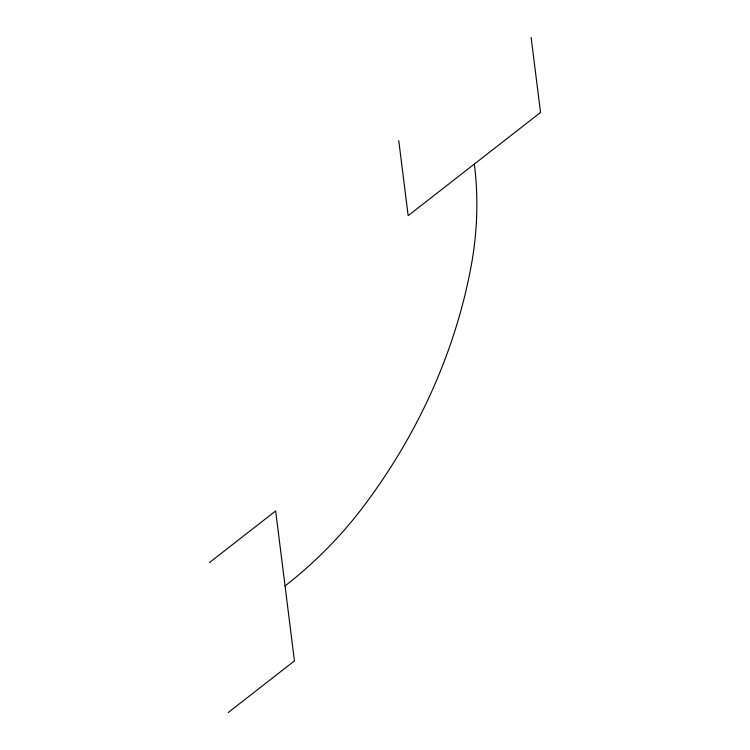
<?xml version="1.0" encoding="UTF-8"?>
<svg xmlns="http://www.w3.org/2000/svg" width="750" height="750" viewBox="0 0 750 750"><rect width="100%" height="100%" fill="white"/><g stroke="black" fill="none" stroke-linecap="round" stroke-linejoin="round"><path stroke-width="1.12" d="M209.475 562.556L275.653 510.966L294.441 660.909L228.262 712.5M531.131 37.5L540.525 112.472L408.159 215.653L398.766 140.681M474.347 164.062A393.356 347.953 -27.2 0 1 471.009 266.841A594.253 525.656 -27.2 0 1 363.516 506.4A393.356 347.953 -27.2 0 1 285.047 585.938"/></g></svg>
